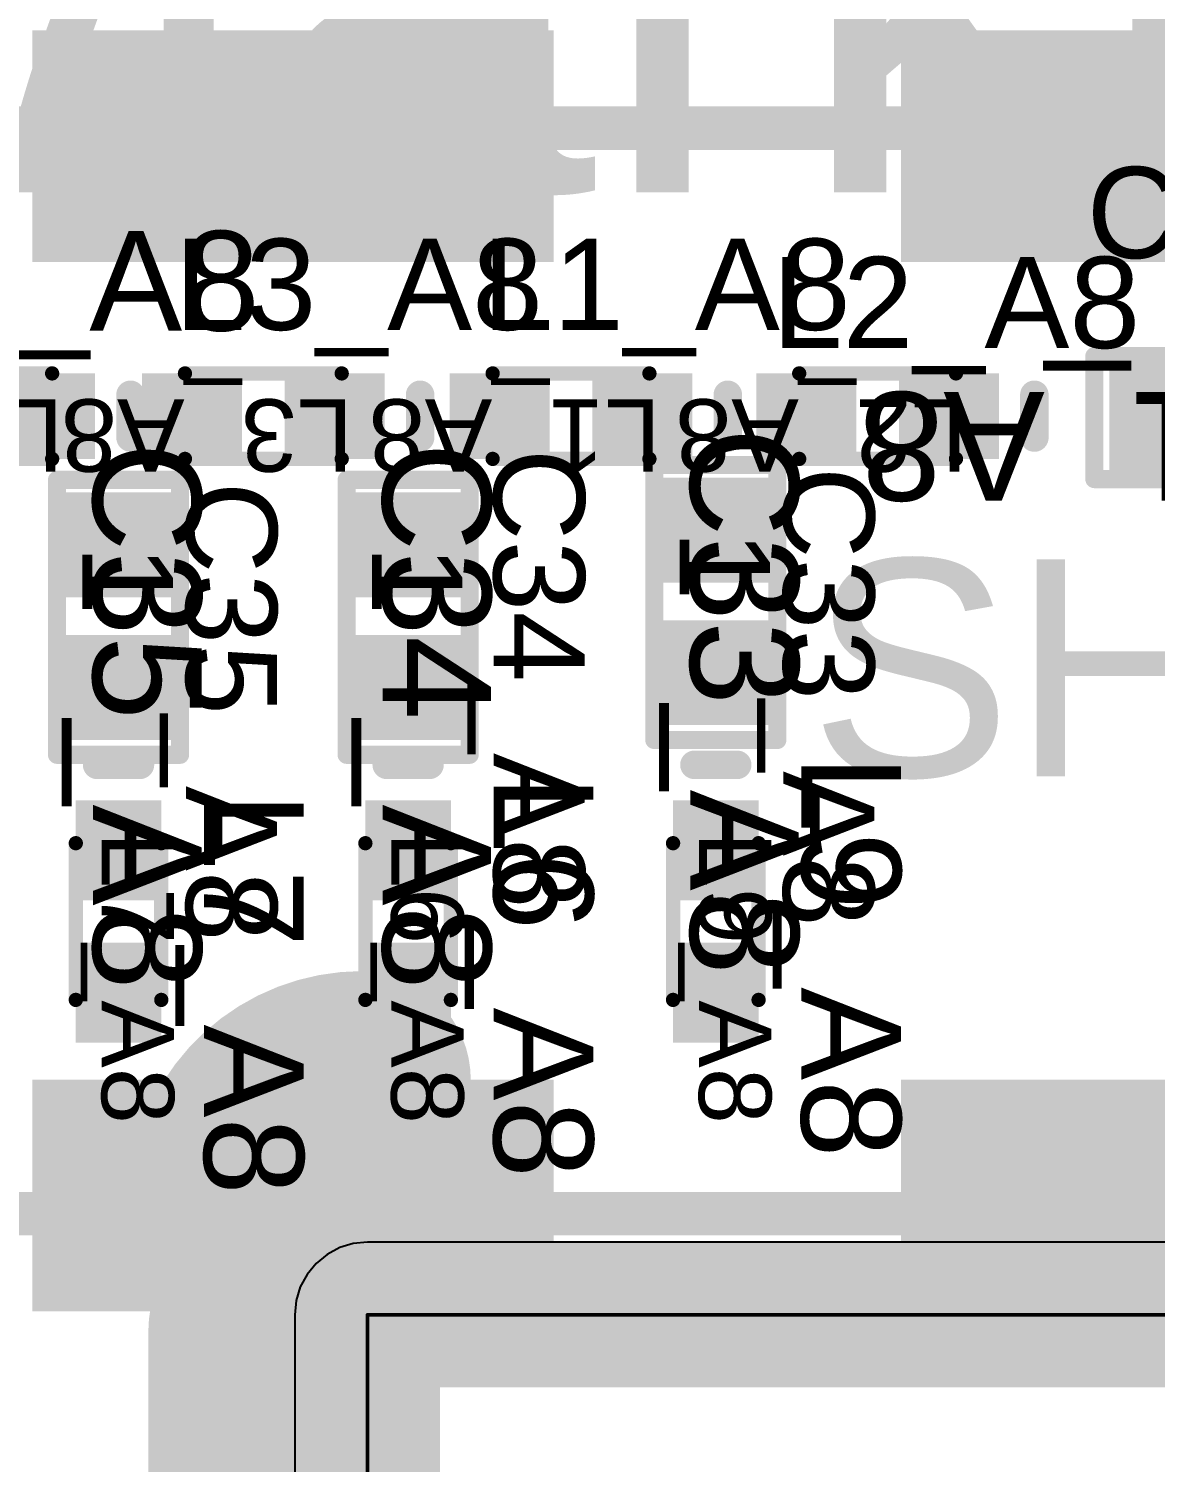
# Model space of a CAD drawing. Header units: inches. Extents: x -0.3 to 12.2, y -3.2 to 4.4.
# Drawn here: x 0.557 to 0.8682, y 0.3913 to 0.7875 of the extents above; entities that cross this region are included whole.
import ezdxf

# ---------------------------------------------------------------- set-up
doc = ezdxf.new("R2010")
doc.units = ezdxf.units.IN
doc.header["$MEASUREMENT"] = 0
for name, color, linetype in [('Board', 76, 'Continuous'), ('FAB', 56, 'Continuous'), ('FAB_DWG_INFO', 1, 'Continuous'), ('Keep-Out Layer', 6, 'Continuous'), ('Plane_L2', 76, 'Continuous'), ('Plane_L4', 136, 'Continuous'), ('Plane_L5', 16, 'Continuous'), ('Plane_L7', 216, 'Continuous'), ('Top Assembly', 6, 'Continuous'), ('Top Overlay', 2, 'Continuous'), ('Top Paste', 8, 'Continuous'), ('Top Solder', 216, 'Continuous'), ('TOP_L1', 1, 'Continuous')]:
    doc.layers.add(name, color=color, linetype=linetype)
doc.styles.add('Arial', font='', dxfattribs={"height": 0.2})
doc.styles.get('Arial').set_extended_font_data('Arial')

# ---------------------------------------------------------------- blocks, each defined once
blk = doc.blocks.new('RF_S__17')
at = {"layer": 'Top Paste'}
for points in [[(-0.17, 0.175), (-0.17, 0.115), (-0.31, 0.115), (-0.31, 0.175)], [(0.07, 0.175), (0.07, 0.115), (-0.07, 0.115), (-0.07, 0.175)], [(-0.31, -0.175), (-0.31, -0.115), (-0.17, -0.115), (-0.17, -0.175)], [(-0.07, -0.175), (-0.07, -0.115), (0.07, -0.115), (0.07, -0.175)]]:
    blk.add_hatch(color=8, dxfattribs=at).paths.add_polyline_path(points)
at = {"layer": 'Top Solder'}
for points in [[(-0.168, 0.177), (-0.168, 0.113), (-0.312, 0.113), (-0.312, 0.177)], [(0.072, 0.177), (0.072, 0.113), (-0.072, 0.113), (-0.072, 0.177)], [(-0.312, -0.177), (-0.312, -0.113), (-0.168, -0.113), (-0.168, -0.177)], [(-0.072, -0.177), (-0.072, -0.113), (0.072, -0.113), (0.072, -0.177)]]:
    blk.add_hatch(color=216, dxfattribs=at).paths.add_polyline_path(points)
at = {"layer": 'TOP_L1'}
for points in [[(-0.17, 0.175), (-0.17, 0.115), (-0.31, 0.115), (-0.31, 0.175)], [(0.07, 0.175), (0.07, 0.115), (-0.07, 0.115), (-0.07, 0.175)], [(-0.31, -0.175), (-0.31, -0.115), (-0.17, -0.115), (-0.17, -0.175)], [(-0.07, -0.175), (-0.07, -0.115), (0.07, -0.115), (0.07, -0.175)]]:
    blk.add_hatch(color=1, dxfattribs=at).paths.add_polyline_path(points)
at = {"layer": 'Top Assembly'}
for points in [[(-0.5, 0.15, 0.012, 0.012, 0), (0.5, 0.15, 0.012, 0.012, 0)], [(-0.5, -0.15, 0.012, 0.012, 0), (0.5, -0.15, 0.012, 0.012, 0)]]:
    blk.add_lwpolyline(points, format="xyseb", dxfattribs=at)
at = {"layer": 'Top Assembly', "style": 'Arial'}
blk.add_text('SH1_A8', height=0.06, rotation=360, dxfattribs=at).set_placement((-0.09731, -0.02918))
blk = doc.blocks.new('C0402_69')
at = {"layer": 'Top Paste'}
for points in [[(-0.031, -0.0125), (-0.031, 0.0125), (-0.006, 0.0125), (-0.006, -0.0125)], [(0.0084, -0.0125), (0.0084, 0.0125), (0.0334, 0.0125), (0.0334, -0.0125)]]:
    blk.add_hatch(color=8, dxfattribs=at).paths.add_polyline_path(points)
at = {"layer": 'Top Solder'}
for points in [[(-0.033, -0.0145), (-0.033, 0.0145), (-0.004, 0.0145), (-0.004, -0.0145)], [(0.0064, -0.0145), (0.0064, 0.0145), (0.0354, 0.0145), (0.0354, -0.0145)]]:
    blk.add_hatch(color=216, dxfattribs=at).paths.add_polyline_path(points)
at = {"layer": 'TOP_L1'}
for points in [[(-0.031, -0.0125), (-0.031, 0.0125), (-0.006, 0.0125), (-0.006, -0.0125)], [(0.0084, -0.0125), (0.0084, 0.0125), (0.0334, 0.0125), (0.0334, -0.0125)]]:
    blk.add_hatch(color=1, dxfattribs=at).paths.add_polyline_path(points)
at = {"layer": 'Top Assembly'}
for points in [[(-0.0365, -0.017, 0.005, 0.005, 0), (-0.0365, 0.017, 0.005, 0.005, 0)], [(0.0395, 0.017, 0.005, 0.005, 0), (-0.0365, 0.017, 0.005, 0.005, 0)], [(0.0395, -0.017, 0.005, 0.005, 0), (0.0395, 0.017, 0.005, 0.005, 0)], [(0.0395, -0.017, 0.005, 0.005, 0), (-0.0365, -0.017, 0.005, 0.005, 0)]]:
    blk.add_lwpolyline(points, format="xyseb", dxfattribs=at)
for points in [[(-0.03775, 0.017, 0.0025, 0.0025, 1), (-0.03525, 0.017, 0.0025, 0.0025, 1)], [(-0.03775, 0.017, 0.0025, 0.0025, 1), (-0.03525, 0.017, 0.0025, 0.0025, 1)], [(0.03825, 0.017, 0.0025, 0.0025, 1), (0.04075, 0.017, 0.0025, 0.0025, 1)], [(0.03825, 0.017, 0.0025, 0.0025, 1), (0.04075, 0.017, 0.0025, 0.0025, 1)], [(-0.03775, -0.017, 0.0025, 0.0025, 1), (-0.03525, -0.017, 0.0025, 0.0025, 1)], [(-0.03775, -0.017, 0.0025, 0.0025, 1), (-0.03525, -0.017, 0.0025, 0.0025, 1)], [(0.03825, -0.017, 0.0025, 0.0025, 1), (0.04075, -0.017, 0.0025, 0.0025, 1)], [(0.03825, -0.017, 0.0025, 0.0025, 1), (0.04075, -0.017, 0.0025, 0.0025, 1)]]:
    blk.add_lwpolyline(points, format="xyseb", close=True, dxfattribs=at)
at = {"layer": 'Top Overlay'}
for points in [[(0.0365, 0.017, 0.005, 0.005, 0), (-0.0365, 0.017, 0.005, 0.005, 0)], [(-0.0365, -0.017, 0.005, 0.005, 0), (-0.0365, 0.017, 0.005, 0.005, 0)], [(0.0395, 0.017, 0.005, 0.005, 0), (0.0365, 0.017, 0.005, 0.005, 0)], [(0.0395, -0.017, 0.005, 0.005, 0), (0.0395, 0.017, 0.005, 0.005, 0)], [(0.0395, -0.017, 0.005, 0.005, 0), (-0.0365, -0.017, 0.005, 0.005, 0)]]:
    blk.add_lwpolyline(points, format="xyseb", dxfattribs=at)
for points in [[(-0.03775, 0.017, 0.0025, 0.0025, 1), (-0.03525, 0.017, 0.0025, 0.0025, 1)], [(-0.03775, 0.017, 0.0025, 0.0025, 1), (-0.03525, 0.017, 0.0025, 0.0025, 1)], [(0.03525, 0.017, 0.0025, 0.0025, 1), (0.03775, 0.017, 0.0025, 0.0025, 1)], [(0.03525, 0.017, 0.0025, 0.0025, 1), (0.03775, 0.017, 0.0025, 0.0025, 1)], [(0.03825, 0.017, 0.0025, 0.0025, 1), (0.04075, 0.017, 0.0025, 0.0025, 1)], [(0.03825, 0.017, 0.0025, 0.0025, 1), (0.04075, 0.017, 0.0025, 0.0025, 1)], [(-0.03775, -0.017, 0.0025, 0.0025, 1), (-0.03525, -0.017, 0.0025, 0.0025, 1)], [(-0.03775, -0.017, 0.0025, 0.0025, 1), (-0.03525, -0.017, 0.0025, 0.0025, 1)], [(0.03825, -0.017, 0.0025, 0.0025, 1), (0.04075, -0.017, 0.0025, 0.0025, 1)], [(0.03825, -0.017, 0.0025, 0.0025, 1), (0.04075, -0.017, 0.0025, 0.0025, 1)]]:
    blk.add_lwpolyline(points, format="xyseb", close=True, dxfattribs=at)
at = {"layer": 'FAB', "style": 'Arial'}
blk.add_text('1', height=0.025, dxfattribs=at).set_placement((-0.0185, -0.01))
at = {"layer": 'Top Assembly', "style": 'Arial'}
blk.add_text('C35_A8', height=0.03, dxfattribs=at).set_placement((-0.04695, -0.00707))
blk = doc.blocks.new('C0402_73')
at = {"layer": 'Top Paste'}
for points in [[(-0.031, -0.0125), (-0.031, 0.0125), (-0.006, 0.0125), (-0.006, -0.0125)], [(0.0084, -0.0125), (0.0084, 0.0125), (0.0334, 0.0125), (0.0334, -0.0125)]]:
    blk.add_hatch(color=8, dxfattribs=at).paths.add_polyline_path(points)
at = {"layer": 'Top Solder'}
for points in [[(-0.033, -0.0145), (-0.033, 0.0145), (-0.004, 0.0145), (-0.004, -0.0145)], [(0.0064, -0.0145), (0.0064, 0.0145), (0.0354, 0.0145), (0.0354, -0.0145)]]:
    blk.add_hatch(color=216, dxfattribs=at).paths.add_polyline_path(points)
at = {"layer": 'TOP_L1'}
for points in [[(-0.031, -0.0125), (-0.031, 0.0125), (-0.006, 0.0125), (-0.006, -0.0125)], [(0.0084, -0.0125), (0.0084, 0.0125), (0.0334, 0.0125), (0.0334, -0.0125)]]:
    blk.add_hatch(color=1, dxfattribs=at).paths.add_polyline_path(points)
at = {"layer": 'Top Assembly'}
for points in [[(-0.0365, -0.017, 0.005, 0.005, 0), (-0.0365, 0.017, 0.005, 0.005, 0)], [(0.0395, 0.017, 0.005, 0.005, 0), (-0.0365, 0.017, 0.005, 0.005, 0)], [(0.0395, -0.017, 0.005, 0.005, 0), (0.0395, 0.017, 0.005, 0.005, 0)], [(0.0395, -0.017, 0.005, 0.005, 0), (-0.0365, -0.017, 0.005, 0.005, 0)]]:
    blk.add_lwpolyline(points, format="xyseb", dxfattribs=at)
for points in [[(-0.03775, 0.017, 0.0025, 0.0025, 1), (-0.03525, 0.017, 0.0025, 0.0025, 1)], [(-0.03775, 0.017, 0.0025, 0.0025, 1), (-0.03525, 0.017, 0.0025, 0.0025, 1)], [(0.03825, 0.017, 0.0025, 0.0025, 1), (0.04075, 0.017, 0.0025, 0.0025, 1)], [(0.03825, 0.017, 0.0025, 0.0025, 1), (0.04075, 0.017, 0.0025, 0.0025, 1)], [(-0.03775, -0.017, 0.0025, 0.0025, 1), (-0.03525, -0.017, 0.0025, 0.0025, 1)], [(-0.03775, -0.017, 0.0025, 0.0025, 1), (-0.03525, -0.017, 0.0025, 0.0025, 1)], [(0.03825, -0.017, 0.0025, 0.0025, 1), (0.04075, -0.017, 0.0025, 0.0025, 1)], [(0.03825, -0.017, 0.0025, 0.0025, 1), (0.04075, -0.017, 0.0025, 0.0025, 1)]]:
    blk.add_lwpolyline(points, format="xyseb", close=True, dxfattribs=at)
at = {"layer": 'Top Overlay'}
for points in [[(0.0365, 0.017, 0.005, 0.005, 0), (-0.0365, 0.017, 0.005, 0.005, 0)], [(-0.0365, -0.017, 0.005, 0.005, 0), (-0.0365, 0.017, 0.005, 0.005, 0)], [(0.0395, 0.017, 0.005, 0.005, 0), (0.0365, 0.017, 0.005, 0.005, 0)], [(0.0395, -0.017, 0.005, 0.005, 0), (0.0395, 0.017, 0.005, 0.005, 0)], [(0.0395, -0.017, 0.005, 0.005, 0), (-0.0365, -0.017, 0.005, 0.005, 0)]]:
    blk.add_lwpolyline(points, format="xyseb", dxfattribs=at)
for points in [[(-0.03775, 0.017, 0.0025, 0.0025, 1), (-0.03525, 0.017, 0.0025, 0.0025, 1)], [(-0.03775, 0.017, 0.0025, 0.0025, 1), (-0.03525, 0.017, 0.0025, 0.0025, 1)], [(0.03525, 0.017, 0.0025, 0.0025, 1), (0.03775, 0.017, 0.0025, 0.0025, 1)], [(0.03525, 0.017, 0.0025, 0.0025, 1), (0.03775, 0.017, 0.0025, 0.0025, 1)], [(0.03825, 0.017, 0.0025, 0.0025, 1), (0.04075, 0.017, 0.0025, 0.0025, 1)], [(0.03825, 0.017, 0.0025, 0.0025, 1), (0.04075, 0.017, 0.0025, 0.0025, 1)], [(-0.03775, -0.017, 0.0025, 0.0025, 1), (-0.03525, -0.017, 0.0025, 0.0025, 1)], [(-0.03775, -0.017, 0.0025, 0.0025, 1), (-0.03525, -0.017, 0.0025, 0.0025, 1)], [(0.03825, -0.017, 0.0025, 0.0025, 1), (0.04075, -0.017, 0.0025, 0.0025, 1)], [(0.03825, -0.017, 0.0025, 0.0025, 1), (0.04075, -0.017, 0.0025, 0.0025, 1)]]:
    blk.add_lwpolyline(points, format="xyseb", close=True, dxfattribs=at)
at = {"layer": 'FAB', "style": 'Arial'}
blk.add_text('1', height=0.025, dxfattribs=at).set_placement((-0.0185, -0.01))
at = {"layer": 'Top Assembly', "style": 'Arial'}
blk.add_text('C34_A8', height=0.03, dxfattribs=at).set_placement((-0.04695, -0.00707))
blk = doc.blocks.new('C0402_77')
at = {"layer": 'Top Paste'}
for points in [[(-0.031, -0.0125), (-0.031, 0.0125), (-0.006, 0.0125), (-0.006, -0.0125)], [(0.0084, -0.0125), (0.0084, 0.0125), (0.0334, 0.0125), (0.0334, -0.0125)]]:
    blk.add_hatch(color=8, dxfattribs=at).paths.add_polyline_path(points)
at = {"layer": 'Top Solder'}
for points in [[(-0.033, -0.0145), (-0.033, 0.0145), (-0.004, 0.0145), (-0.004, -0.0145)], [(0.0064, -0.0145), (0.0064, 0.0145), (0.0354, 0.0145), (0.0354, -0.0145)]]:
    blk.add_hatch(color=216, dxfattribs=at).paths.add_polyline_path(points)
at = {"layer": 'TOP_L1'}
for points in [[(-0.031, -0.0125), (-0.031, 0.0125), (-0.006, 0.0125), (-0.006, -0.0125)], [(0.0084, -0.0125), (0.0084, 0.0125), (0.0334, 0.0125), (0.0334, -0.0125)]]:
    blk.add_hatch(color=1, dxfattribs=at).paths.add_polyline_path(points)
at = {"layer": 'Top Assembly'}
for points in [[(-0.0365, -0.017, 0.005, 0.005, 0), (-0.0365, 0.017, 0.005, 0.005, 0)], [(0.0395, 0.017, 0.005, 0.005, 0), (-0.0365, 0.017, 0.005, 0.005, 0)], [(0.0395, -0.017, 0.005, 0.005, 0), (0.0395, 0.017, 0.005, 0.005, 0)], [(0.0395, -0.017, 0.005, 0.005, 0), (-0.0365, -0.017, 0.005, 0.005, 0)]]:
    blk.add_lwpolyline(points, format="xyseb", dxfattribs=at)
for points in [[(-0.03775, 0.017, 0.0025, 0.0025, 1), (-0.03525, 0.017, 0.0025, 0.0025, 1)], [(-0.03775, 0.017, 0.0025, 0.0025, 1), (-0.03525, 0.017, 0.0025, 0.0025, 1)], [(0.03825, 0.017, 0.0025, 0.0025, 1), (0.04075, 0.017, 0.0025, 0.0025, 1)], [(0.03825, 0.017, 0.0025, 0.0025, 1), (0.04075, 0.017, 0.0025, 0.0025, 1)], [(-0.03775, -0.017, 0.0025, 0.0025, 1), (-0.03525, -0.017, 0.0025, 0.0025, 1)], [(-0.03775, -0.017, 0.0025, 0.0025, 1), (-0.03525, -0.017, 0.0025, 0.0025, 1)], [(0.03825, -0.017, 0.0025, 0.0025, 1), (0.04075, -0.017, 0.0025, 0.0025, 1)], [(0.03825, -0.017, 0.0025, 0.0025, 1), (0.04075, -0.017, 0.0025, 0.0025, 1)]]:
    blk.add_lwpolyline(points, format="xyseb", close=True, dxfattribs=at)
at = {"layer": 'Top Overlay'}
for points in [[(0.0365, 0.017, 0.005, 0.005, 0), (-0.0365, 0.017, 0.005, 0.005, 0)], [(-0.0365, -0.017, 0.005, 0.005, 0), (-0.0365, 0.017, 0.005, 0.005, 0)], [(0.0395, 0.017, 0.005, 0.005, 0), (0.0365, 0.017, 0.005, 0.005, 0)], [(0.0395, -0.017, 0.005, 0.005, 0), (0.0395, 0.017, 0.005, 0.005, 0)], [(0.0395, -0.017, 0.005, 0.005, 0), (-0.0365, -0.017, 0.005, 0.005, 0)]]:
    blk.add_lwpolyline(points, format="xyseb", dxfattribs=at)
for points in [[(-0.03775, 0.017, 0.0025, 0.0025, 1), (-0.03525, 0.017, 0.0025, 0.0025, 1)], [(-0.03775, 0.017, 0.0025, 0.0025, 1), (-0.03525, 0.017, 0.0025, 0.0025, 1)], [(0.03525, 0.017, 0.0025, 0.0025, 1), (0.03775, 0.017, 0.0025, 0.0025, 1)], [(0.03525, 0.017, 0.0025, 0.0025, 1), (0.03775, 0.017, 0.0025, 0.0025, 1)], [(0.03825, 0.017, 0.0025, 0.0025, 1), (0.04075, 0.017, 0.0025, 0.0025, 1)], [(0.03825, 0.017, 0.0025, 0.0025, 1), (0.04075, 0.017, 0.0025, 0.0025, 1)], [(-0.03775, -0.017, 0.0025, 0.0025, 1), (-0.03525, -0.017, 0.0025, 0.0025, 1)], [(-0.03775, -0.017, 0.0025, 0.0025, 1), (-0.03525, -0.017, 0.0025, 0.0025, 1)], [(0.03825, -0.017, 0.0025, 0.0025, 1), (0.04075, -0.017, 0.0025, 0.0025, 1)], [(0.03825, -0.017, 0.0025, 0.0025, 1), (0.04075, -0.017, 0.0025, 0.0025, 1)]]:
    blk.add_lwpolyline(points, format="xyseb", close=True, dxfattribs=at)
at = {"layer": 'FAB', "style": 'Arial'}
blk.add_text('1', height=0.025, dxfattribs=at).set_placement((-0.0185, -0.01))
at = {"layer": 'Top Assembly', "style": 'Arial'}
blk.add_text('C33_A8', height=0.03, dxfattribs=at).set_placement((-0.04695, -0.00707))
blk = doc.blocks.new('C0402_85')
at = {"layer": 'Top Paste'}
for points in [[(-0.031, -0.0125), (-0.031, 0.0125), (-0.006, 0.0125), (-0.006, -0.0125)], [(0.0084, -0.0125), (0.0084, 0.0125), (0.0334, 0.0125), (0.0334, -0.0125)]]:
    blk.add_hatch(color=8, dxfattribs=at).paths.add_polyline_path(points)
at = {"layer": 'Top Solder'}
for points in [[(-0.033, -0.0145), (-0.033, 0.0145), (-0.004, 0.0145), (-0.004, -0.0145)], [(0.0064, -0.0145), (0.0064, 0.0145), (0.0354, 0.0145), (0.0354, -0.0145)]]:
    blk.add_hatch(color=216, dxfattribs=at).paths.add_polyline_path(points)
at = {"layer": 'TOP_L1'}
for points in [[(-0.031, -0.0125), (-0.031, 0.0125), (-0.006, 0.0125), (-0.006, -0.0125)], [(0.0084, -0.0125), (0.0084, 0.0125), (0.0334, 0.0125), (0.0334, -0.0125)]]:
    blk.add_hatch(color=1, dxfattribs=at).paths.add_polyline_path(points)
at = {"layer": 'Top Assembly'}
for points in [[(-0.0365, 0.017, 0.005, 0.005, 0), (-0.0365, -0.017, 0.005, 0.005, 0)], [(0.0395, 0.017, 0.005, 0.005, 0), (-0.0365, 0.017, 0.005, 0.005, 0)], [(0.0395, 0.017, 0.005, 0.005, 0), (0.0395, -0.017, 0.005, 0.005, 0)], [(0.0395, -0.017, 0.005, 0.005, 0), (-0.0365, -0.017, 0.005, 0.005, 0)]]:
    blk.add_lwpolyline(points, format="xyseb", dxfattribs=at)
for points in [[(-0.03775, 0.017, 0.0025, 0.0025, 1), (-0.03525, 0.017, 0.0025, 0.0025, 1)], [(-0.03775, 0.017, 0.0025, 0.0025, 1), (-0.03525, 0.017, 0.0025, 0.0025, 1)], [(0.03825, 0.017, 0.0025, 0.0025, 1), (0.04075, 0.017, 0.0025, 0.0025, 1)], [(0.03825, 0.017, 0.0025, 0.0025, 1), (0.04075, 0.017, 0.0025, 0.0025, 1)], [(-0.03775, -0.017, 0.0025, 0.0025, 1), (-0.03525, -0.017, 0.0025, 0.0025, 1)], [(-0.03775, -0.017, 0.0025, 0.0025, 1), (-0.03525, -0.017, 0.0025, 0.0025, 1)], [(0.03825, -0.017, 0.0025, 0.0025, 1), (0.04075, -0.017, 0.0025, 0.0025, 1)], [(0.03825, -0.017, 0.0025, 0.0025, 1), (0.04075, -0.017, 0.0025, 0.0025, 1)]]:
    blk.add_lwpolyline(points, format="xyseb", close=True, dxfattribs=at)
at = {"layer": 'Top Overlay'}
for points in [[(0.0365, 0.017, 0.005, 0.005, 0), (-0.0365, 0.017, 0.005, 0.005, 0)], [(-0.0365, 0.017, 0.005, 0.005, 0), (-0.0365, -0.017, 0.005, 0.005, 0)], [(0.0395, 0.017, 0.005, 0.005, 0), (0.0365, 0.017, 0.005, 0.005, 0)], [(0.0395, 0.017, 0.005, 0.005, 0), (0.0395, -0.017, 0.005, 0.005, 0)], [(0.0395, -0.017, 0.005, 0.005, 0), (-0.0365, -0.017, 0.005, 0.005, 0)]]:
    blk.add_lwpolyline(points, format="xyseb", dxfattribs=at)
for points in [[(-0.03775, 0.017, 0.0025, 0.0025, 1), (-0.03525, 0.017, 0.0025, 0.0025, 1)], [(-0.03775, 0.017, 0.0025, 0.0025, 1), (-0.03525, 0.017, 0.0025, 0.0025, 1)], [(0.03525, 0.017, 0.0025, 0.0025, 1), (0.03775, 0.017, 0.0025, 0.0025, 1)], [(0.03525, 0.017, 0.0025, 0.0025, 1), (0.03775, 0.017, 0.0025, 0.0025, 1)], [(0.03825, 0.017, 0.0025, 0.0025, 1), (0.04075, 0.017, 0.0025, 0.0025, 1)], [(0.03825, 0.017, 0.0025, 0.0025, 1), (0.04075, 0.017, 0.0025, 0.0025, 1)], [(-0.03775, -0.017, 0.0025, 0.0025, 1), (-0.03525, -0.017, 0.0025, 0.0025, 1)], [(-0.03775, -0.017, 0.0025, 0.0025, 1), (-0.03525, -0.017, 0.0025, 0.0025, 1)], [(0.03825, -0.017, 0.0025, 0.0025, 1), (0.04075, -0.017, 0.0025, 0.0025, 1)], [(0.03825, -0.017, 0.0025, 0.0025, 1), (0.04075, -0.017, 0.0025, 0.0025, 1)]]:
    blk.add_lwpolyline(points, format="xyseb", close=True, dxfattribs=at)
at = {"layer": 'FAB', "style": 'Arial'}
blk.add_text('1', height=0.025, dxfattribs=at).set_placement((-0.0185, -0.01))
at = {"layer": 'Top Assembly', "style": 'Arial'}
blk.add_text('C31_A8', height=0.03, dxfattribs=at).set_placement((-0.04695, -0.00707))
blk = doc.blocks.new('0402_A_121')
at = {"layer": 'Top Paste'}
for points in [[(-0.0315, -0.00984), (-0.0315, 0.00984), (-0.00787, 0.00984), (-0.00787, -0.00984)], [(0.00787, -0.00984), (0.00787, 0.00984), (0.0315, 0.00984), (0.0315, -0.00984)]]:
    blk.add_hatch(color=8, dxfattribs=at).paths.add_polyline_path(points)
at = {"layer": 'Top Solder'}
for points in [[(-0.0335, -0.01184), (-0.0335, 0.01184), (-0.00587, 0.01184), (-0.00587, -0.01184)], [(0.00587, -0.01184), (0.00587, 0.01184), (0.0335, 0.01184), (0.0335, -0.01184)]]:
    blk.add_hatch(color=216, dxfattribs=at).paths.add_polyline_path(points)
at = {"layer": 'TOP_L1'}
for points in [[(-0.0315, -0.00984), (-0.0315, 0.00984), (-0.00787, 0.00984), (-0.00787, -0.00984)], [(0.00787, -0.00984), (0.00787, 0.00984), (0.0315, 0.00984), (0.0315, -0.00984)]]:
    blk.add_hatch(color=1, dxfattribs=at).paths.add_polyline_path(points)
at = {"layer": 'Top Assembly'}
for points in [[(0.02165, 0.01181, 0.00394, 0.00394, 0), (-0.02165, 0.01181, 0.00394, 0.00394, 0)], [(-0.02165, -0.01181, 0.00394, 0.00394, 0), (-0.02165, 0.01181, 0.00394, 0.00394, 0)], [(0.02165, -0.01181, 0.00394, 0.00394, 0), (0.02165, 0.01181, 0.00394, 0.00394, 0)], [(0.02165, -0.01181, 0.00394, 0.00394, 0), (-0.02165, -0.01181, 0.00394, 0.00394, 0)]]:
    blk.add_lwpolyline(points, format="xyseb", dxfattribs=at)
for points in [[(-0.02264, 0.01181, 0.00197, 0.00197, 1), (-0.02067, 0.01181, 0.00197, 0.00197, 1)], [(-0.02264, 0.01181, 0.00197, 0.00197, 1), (-0.02067, 0.01181, 0.00197, 0.00197, 1)], [(0.02067, 0.01181, 0.00197, 0.00197, 1), (0.02264, 0.01181, 0.00197, 0.00197, 1)], [(0.02067, 0.01181, 0.00197, 0.00197, 1), (0.02264, 0.01181, 0.00197, 0.00197, 1)], [(-0.02264, -0.01181, 0.00197, 0.00197, 1), (-0.02067, -0.01181, 0.00197, 0.00197, 1)], [(-0.02264, -0.01181, 0.00197, 0.00197, 1), (-0.02067, -0.01181, 0.00197, 0.00197, 1)], [(0.02067, -0.01181, 0.00197, 0.00197, 1), (0.02264, -0.01181, 0.00197, 0.00197, 1)], [(0.02067, -0.01181, 0.00197, 0.00197, 1), (0.02264, -0.01181, 0.00197, 0.00197, 1)]]:
    blk.add_lwpolyline(points, format="xyseb", close=True, dxfattribs=at)
at = {"layer": 'Top Overlay'}
blk.add_lwpolyline([(-0.04331, -0.00591, 0.00787, 0.00787, 0), (-0.04331, 0.00591, 0.00787, 0.00787, 0)], format="xyseb", dxfattribs=at)
for points in [[(-0.04528, 0.00591, 0.00394, 0.00394, 1), (-0.04134, 0.00591, 0.00394, 0.00394, 1)], [(-0.04528, -0.00591, 0.00394, 0.00394, 1), (-0.04134, -0.00591, 0.00394, 0.00394, 1)]]:
    blk.add_lwpolyline(points, format="xyseb", close=True, dxfattribs=at)
at = {"layer": 'Top Assembly', "style": 'Arial'}
blk.add_text('L9_A8', height=0.02, dxfattribs=at).set_placement((-0.02484, -0.00466))
blk = doc.blocks.new('0402_A_129')
at = {"layer": 'Top Paste'}
for points in [[(-0.0315, -0.00984), (-0.0315, 0.00984), (-0.00787, 0.00984), (-0.00787, -0.00984)], [(0.00787, -0.00984), (0.00787, 0.00984), (0.0315, 0.00984), (0.0315, -0.00984)]]:
    blk.add_hatch(color=8, dxfattribs=at).paths.add_polyline_path(points)
at = {"layer": 'Top Solder'}
for points in [[(-0.0335, -0.01184), (-0.0335, 0.01184), (-0.00587, 0.01184), (-0.00587, -0.01184)], [(0.00587, -0.01184), (0.00587, 0.01184), (0.0335, 0.01184), (0.0335, -0.01184)]]:
    blk.add_hatch(color=216, dxfattribs=at).paths.add_polyline_path(points)
at = {"layer": 'TOP_L1'}
for points in [[(-0.0315, -0.00984), (-0.0315, 0.00984), (-0.00787, 0.00984), (-0.00787, -0.00984)], [(0.00787, -0.00984), (0.00787, 0.00984), (0.0315, 0.00984), (0.0315, -0.00984)]]:
    blk.add_hatch(color=1, dxfattribs=at).paths.add_polyline_path(points)
at = {"layer": 'Top Assembly'}
for points in [[(0.02165, 0.01181, 0.00394, 0.00394, 0), (-0.02165, 0.01181, 0.00394, 0.00394, 0)], [(-0.02165, -0.01181, 0.00394, 0.00394, 0), (-0.02165, 0.01181, 0.00394, 0.00394, 0)], [(0.02165, -0.01181, 0.00394, 0.00394, 0), (0.02165, 0.01181, 0.00394, 0.00394, 0)], [(0.02165, -0.01181, 0.00394, 0.00394, 0), (-0.02165, -0.01181, 0.00394, 0.00394, 0)]]:
    blk.add_lwpolyline(points, format="xyseb", dxfattribs=at)
for points in [[(-0.02264, 0.01181, 0.00197, 0.00197, 1), (-0.02067, 0.01181, 0.00197, 0.00197, 1)], [(-0.02264, 0.01181, 0.00197, 0.00197, 1), (-0.02067, 0.01181, 0.00197, 0.00197, 1)], [(0.02067, 0.01181, 0.00197, 0.00197, 1), (0.02264, 0.01181, 0.00197, 0.00197, 1)], [(0.02067, 0.01181, 0.00197, 0.00197, 1), (0.02264, 0.01181, 0.00197, 0.00197, 1)], [(-0.02264, -0.01181, 0.00197, 0.00197, 1), (-0.02067, -0.01181, 0.00197, 0.00197, 1)], [(-0.02264, -0.01181, 0.00197, 0.00197, 1), (-0.02067, -0.01181, 0.00197, 0.00197, 1)], [(0.02067, -0.01181, 0.00197, 0.00197, 1), (0.02264, -0.01181, 0.00197, 0.00197, 1)], [(0.02067, -0.01181, 0.00197, 0.00197, 1), (0.02264, -0.01181, 0.00197, 0.00197, 1)]]:
    blk.add_lwpolyline(points, format="xyseb", close=True, dxfattribs=at)
at = {"layer": 'Top Overlay'}
blk.add_lwpolyline([(-0.04331, -0.00591, 0.00787, 0.00787, 0), (-0.04331, 0.00591, 0.00787, 0.00787, 0)], format="xyseb", dxfattribs=at)
for points in [[(-0.04528, 0.00591, 0.00394, 0.00394, 1), (-0.04134, 0.00591, 0.00394, 0.00394, 1)], [(-0.04528, -0.00591, 0.00394, 0.00394, 1), (-0.04134, -0.00591, 0.00394, 0.00394, 1)]]:
    blk.add_lwpolyline(points, format="xyseb", close=True, dxfattribs=at)
at = {"layer": 'Top Assembly', "style": 'Arial'}
blk.add_text('L7_A8', height=0.02, dxfattribs=at).set_placement((-0.02484, -0.00466))
blk = doc.blocks.new('0402_A_133')
at = {"layer": 'Top Paste'}
for points in [[(-0.0315, -0.00984), (-0.0315, 0.00984), (-0.00787, 0.00984), (-0.00787, -0.00984)], [(0.00787, -0.00984), (0.00787, 0.00984), (0.0315, 0.00984), (0.0315, -0.00984)]]:
    blk.add_hatch(color=8, dxfattribs=at).paths.add_polyline_path(points)
at = {"layer": 'Top Solder'}
for points in [[(-0.0335, -0.01184), (-0.0335, 0.01184), (-0.00587, 0.01184), (-0.00587, -0.01184)], [(0.00587, -0.01184), (0.00587, 0.01184), (0.0335, 0.01184), (0.0335, -0.01184)]]:
    blk.add_hatch(color=216, dxfattribs=at).paths.add_polyline_path(points)
at = {"layer": 'TOP_L1'}
for points in [[(-0.0315, -0.00984), (-0.0315, 0.00984), (-0.00787, 0.00984), (-0.00787, -0.00984)], [(0.00787, -0.00984), (0.00787, 0.00984), (0.0315, 0.00984), (0.0315, -0.00984)]]:
    blk.add_hatch(color=1, dxfattribs=at).paths.add_polyline_path(points)
at = {"layer": 'Top Assembly'}
for points in [[(0.02165, 0.01181, 0.00394, 0.00394, 0), (-0.02165, 0.01181, 0.00394, 0.00394, 0)], [(-0.02165, -0.01181, 0.00394, 0.00394, 0), (-0.02165, 0.01181, 0.00394, 0.00394, 0)], [(0.02165, -0.01181, 0.00394, 0.00394, 0), (0.02165, 0.01181, 0.00394, 0.00394, 0)], [(0.02165, -0.01181, 0.00394, 0.00394, 0), (-0.02165, -0.01181, 0.00394, 0.00394, 0)]]:
    blk.add_lwpolyline(points, format="xyseb", dxfattribs=at)
for points in [[(-0.02264, 0.01181, 0.00197, 0.00197, 1), (-0.02067, 0.01181, 0.00197, 0.00197, 1)], [(-0.02264, 0.01181, 0.00197, 0.00197, 1), (-0.02067, 0.01181, 0.00197, 0.00197, 1)], [(0.02067, 0.01181, 0.00197, 0.00197, 1), (0.02264, 0.01181, 0.00197, 0.00197, 1)], [(0.02067, 0.01181, 0.00197, 0.00197, 1), (0.02264, 0.01181, 0.00197, 0.00197, 1)], [(-0.02264, -0.01181, 0.00197, 0.00197, 1), (-0.02067, -0.01181, 0.00197, 0.00197, 1)], [(-0.02264, -0.01181, 0.00197, 0.00197, 1), (-0.02067, -0.01181, 0.00197, 0.00197, 1)], [(0.02067, -0.01181, 0.00197, 0.00197, 1), (0.02264, -0.01181, 0.00197, 0.00197, 1)], [(0.02067, -0.01181, 0.00197, 0.00197, 1), (0.02264, -0.01181, 0.00197, 0.00197, 1)]]:
    blk.add_lwpolyline(points, format="xyseb", close=True, dxfattribs=at)
at = {"layer": 'Top Overlay'}
blk.add_lwpolyline([(-0.04331, -0.00591, 0.00787, 0.00787, 0), (-0.04331, 0.00591, 0.00787, 0.00787, 0)], format="xyseb", dxfattribs=at)
for points in [[(-0.04528, 0.00591, 0.00394, 0.00394, 1), (-0.04134, 0.00591, 0.00394, 0.00394, 1)], [(-0.04528, -0.00591, 0.00394, 0.00394, 1), (-0.04134, -0.00591, 0.00394, 0.00394, 1)]]:
    blk.add_lwpolyline(points, format="xyseb", close=True, dxfattribs=at)
at = {"layer": 'Top Assembly', "style": 'Arial'}
blk.add_text('L6_A8', height=0.02, dxfattribs=at).set_placement((-0.02484, -0.00466))
blk = doc.blocks.new('0402_A_141')
at = {"layer": 'Top Paste'}
for points in [[(-0.0315, -0.00984), (-0.0315, 0.00984), (-0.00787, 0.00984), (-0.00787, -0.00984)], [(0.00787, -0.00984), (0.00787, 0.00984), (0.0315, 0.00984), (0.0315, -0.00984)]]:
    blk.add_hatch(color=8, dxfattribs=at).paths.add_polyline_path(points)
at = {"layer": 'Top Solder'}
for points in [[(-0.0335, -0.01184), (-0.0335, 0.01184), (-0.00587, 0.01184), (-0.00587, -0.01184)], [(0.00587, -0.01184), (0.00587, 0.01184), (0.0335, 0.01184), (0.0335, -0.01184)]]:
    blk.add_hatch(color=216, dxfattribs=at).paths.add_polyline_path(points)
at = {"layer": 'TOP_L1'}
for points in [[(-0.0315, -0.00984), (-0.0315, 0.00984), (-0.00787, 0.00984), (-0.00787, -0.00984)], [(0.00787, -0.00984), (0.00787, 0.00984), (0.0315, 0.00984), (0.0315, -0.00984)]]:
    blk.add_hatch(color=1, dxfattribs=at).paths.add_polyline_path(points)
at = {"layer": 'Top Assembly'}
for points in [[(0.02165, 0.01181, 0.00394, 0.00394, 0), (-0.02165, 0.01181, 0.00394, 0.00394, 0)], [(-0.02165, 0.01181, 0.00394, 0.00394, 0), (-0.02165, -0.01181, 0.00394, 0.00394, 0)], [(0.02165, 0.01181, 0.00394, 0.00394, 0), (0.02165, -0.01181, 0.00394, 0.00394, 0)], [(0.02165, -0.01181, 0.00394, 0.00394, 0), (-0.02165, -0.01181, 0.00394, 0.00394, 0)]]:
    blk.add_lwpolyline(points, format="xyseb", dxfattribs=at)
for points in [[(-0.02264, 0.01181, 0.00197, 0.00197, 1), (-0.02067, 0.01181, 0.00197, 0.00197, 1)], [(-0.02264, 0.01181, 0.00197, 0.00197, 1), (-0.02067, 0.01181, 0.00197, 0.00197, 1)], [(0.02067, 0.01181, 0.00197, 0.00197, 1), (0.02264, 0.01181, 0.00197, 0.00197, 1)], [(0.02067, 0.01181, 0.00197, 0.00197, 1), (0.02264, 0.01181, 0.00197, 0.00197, 1)], [(-0.02264, -0.01181, 0.00197, 0.00197, 1), (-0.02067, -0.01181, 0.00197, 0.00197, 1)], [(-0.02264, -0.01181, 0.00197, 0.00197, 1), (-0.02067, -0.01181, 0.00197, 0.00197, 1)], [(0.02067, -0.01181, 0.00197, 0.00197, 1), (0.02264, -0.01181, 0.00197, 0.00197, 1)], [(0.02067, -0.01181, 0.00197, 0.00197, 1), (0.02264, -0.01181, 0.00197, 0.00197, 1)]]:
    blk.add_lwpolyline(points, format="xyseb", close=True, dxfattribs=at)
at = {"layer": 'Top Overlay'}
blk.add_lwpolyline([(-0.04331, 0.00591, 0.00787, 0.00787, 0), (-0.04331, -0.00591, 0.00787, 0.00787, 0)], format="xyseb", dxfattribs=at)
for points in [[(-0.04528, 0.00591, 0.00394, 0.00394, 1), (-0.04134, 0.00591, 0.00394, 0.00394, 1)], [(-0.04528, -0.00591, 0.00394, 0.00394, 1), (-0.04134, -0.00591, 0.00394, 0.00394, 1)]]:
    blk.add_lwpolyline(points, format="xyseb", close=True, dxfattribs=at)
at = {"layer": 'Top Assembly', "style": 'Arial'}
blk.add_text('L4_A8', height=0.02, dxfattribs=at).set_placement((-0.02484, -0.00465))
blk = doc.blocks.new('0402_A_145')
at = {"layer": 'Top Paste'}
for points in [[(-0.0315, -0.00984), (-0.0315, 0.00984), (-0.00787, 0.00984), (-0.00787, -0.00984)], [(0.00787, -0.00984), (0.00787, 0.00984), (0.0315, 0.00984), (0.0315, -0.00984)]]:
    blk.add_hatch(color=8, dxfattribs=at).paths.add_polyline_path(points)
at = {"layer": 'Top Solder'}
for points in [[(-0.0335, -0.01184), (-0.0335, 0.01184), (-0.00587, 0.01184), (-0.00587, -0.01184)], [(0.00587, -0.01184), (0.00587, 0.01184), (0.0335, 0.01184), (0.0335, -0.01184)]]:
    blk.add_hatch(color=216, dxfattribs=at).paths.add_polyline_path(points)
at = {"layer": 'TOP_L1'}
for points in [[(-0.0315, -0.00984), (-0.0315, 0.00984), (-0.00787, 0.00984), (-0.00787, -0.00984)], [(0.00787, -0.00984), (0.00787, 0.00984), (0.0315, 0.00984), (0.0315, -0.00984)]]:
    blk.add_hatch(color=1, dxfattribs=at).paths.add_polyline_path(points)
at = {"layer": 'Top Assembly'}
for points in [[(0.02165, 0.01181, 0.00394, 0.00394, 0), (-0.02165, 0.01181, 0.00394, 0.00394, 0)], [(-0.02165, 0.01181, 0.00394, 0.00394, 0), (-0.02165, -0.01181, 0.00394, 0.00394, 0)], [(0.02165, 0.01181, 0.00394, 0.00394, 0), (0.02165, -0.01181, 0.00394, 0.00394, 0)], [(0.02165, -0.01181, 0.00394, 0.00394, 0), (-0.02165, -0.01181, 0.00394, 0.00394, 0)]]:
    blk.add_lwpolyline(points, format="xyseb", dxfattribs=at)
for points in [[(-0.02264, 0.01181, 0.00197, 0.00197, 1), (-0.02067, 0.01181, 0.00197, 0.00197, 1)], [(-0.02264, 0.01181, 0.00197, 0.00197, 1), (-0.02067, 0.01181, 0.00197, 0.00197, 1)], [(0.02067, 0.01181, 0.00197, 0.00197, 1), (0.02264, 0.01181, 0.00197, 0.00197, 1)], [(0.02067, 0.01181, 0.00197, 0.00197, 1), (0.02264, 0.01181, 0.00197, 0.00197, 1)], [(-0.02264, -0.01181, 0.00197, 0.00197, 1), (-0.02067, -0.01181, 0.00197, 0.00197, 1)], [(-0.02264, -0.01181, 0.00197, 0.00197, 1), (-0.02067, -0.01181, 0.00197, 0.00197, 1)], [(0.02067, -0.01181, 0.00197, 0.00197, 1), (0.02264, -0.01181, 0.00197, 0.00197, 1)], [(0.02067, -0.01181, 0.00197, 0.00197, 1), (0.02264, -0.01181, 0.00197, 0.00197, 1)]]:
    blk.add_lwpolyline(points, format="xyseb", close=True, dxfattribs=at)
at = {"layer": 'Top Overlay'}
blk.add_lwpolyline([(-0.04331, 0.00591, 0.00787, 0.00787, 0), (-0.04331, -0.00591, 0.00787, 0.00787, 0)], format="xyseb", dxfattribs=at)
for points in [[(-0.04528, 0.00591, 0.00394, 0.00394, 1), (-0.04134, 0.00591, 0.00394, 0.00394, 1)], [(-0.04528, -0.00591, 0.00394, 0.00394, 1), (-0.04134, -0.00591, 0.00394, 0.00394, 1)]]:
    blk.add_lwpolyline(points, format="xyseb", close=True, dxfattribs=at)
at = {"layer": 'Top Assembly', "style": 'Arial'}
blk.add_text('L3_A8', height=0.02, dxfattribs=at).set_placement((-0.02484, -0.00465))
blk = doc.blocks.new('0402_A_149')
at = {"layer": 'Top Paste'}
for points in [[(-0.0315, -0.00984), (-0.0315, 0.00984), (-0.00787, 0.00984), (-0.00787, -0.00984)], [(0.00787, -0.00984), (0.00787, 0.00984), (0.0315, 0.00984), (0.0315, -0.00984)]]:
    blk.add_hatch(color=8, dxfattribs=at).paths.add_polyline_path(points)
at = {"layer": 'Top Solder'}
for points in [[(-0.0335, -0.01184), (-0.0335, 0.01184), (-0.00587, 0.01184), (-0.00587, -0.01184)], [(0.00587, -0.01184), (0.00587, 0.01184), (0.0335, 0.01184), (0.0335, -0.01184)]]:
    blk.add_hatch(color=216, dxfattribs=at).paths.add_polyline_path(points)
at = {"layer": 'TOP_L1'}
for points in [[(-0.0315, -0.00984), (-0.0315, 0.00984), (-0.00787, 0.00984), (-0.00787, -0.00984)], [(0.00787, -0.00984), (0.00787, 0.00984), (0.0315, 0.00984), (0.0315, -0.00984)]]:
    blk.add_hatch(color=1, dxfattribs=at).paths.add_polyline_path(points)
at = {"layer": 'Top Assembly'}
for points in [[(0.02165, 0.01181, 0.00394, 0.00394, 0), (-0.02165, 0.01181, 0.00394, 0.00394, 0)], [(-0.02165, 0.01181, 0.00394, 0.00394, 0), (-0.02165, -0.01181, 0.00394, 0.00394, 0)], [(0.02165, 0.01181, 0.00394, 0.00394, 0), (0.02165, -0.01181, 0.00394, 0.00394, 0)], [(0.02165, -0.01181, 0.00394, 0.00394, 0), (-0.02165, -0.01181, 0.00394, 0.00394, 0)]]:
    blk.add_lwpolyline(points, format="xyseb", dxfattribs=at)
for points in [[(-0.02264, 0.01181, 0.00197, 0.00197, 1), (-0.02067, 0.01181, 0.00197, 0.00197, 1)], [(-0.02264, 0.01181, 0.00197, 0.00197, 1), (-0.02067, 0.01181, 0.00197, 0.00197, 1)], [(0.02067, 0.01181, 0.00197, 0.00197, 1), (0.02264, 0.01181, 0.00197, 0.00197, 1)], [(0.02067, 0.01181, 0.00197, 0.00197, 1), (0.02264, 0.01181, 0.00197, 0.00197, 1)], [(-0.02264, -0.01181, 0.00197, 0.00197, 1), (-0.02067, -0.01181, 0.00197, 0.00197, 1)], [(-0.02264, -0.01181, 0.00197, 0.00197, 1), (-0.02067, -0.01181, 0.00197, 0.00197, 1)], [(0.02067, -0.01181, 0.00197, 0.00197, 1), (0.02264, -0.01181, 0.00197, 0.00197, 1)], [(0.02067, -0.01181, 0.00197, 0.00197, 1), (0.02264, -0.01181, 0.00197, 0.00197, 1)]]:
    blk.add_lwpolyline(points, format="xyseb", close=True, dxfattribs=at)
at = {"layer": 'Top Overlay'}
blk.add_lwpolyline([(-0.04331, 0.00591, 0.00787, 0.00787, 0), (-0.04331, -0.00591, 0.00787, 0.00787, 0)], format="xyseb", dxfattribs=at)
for points in [[(-0.04528, 0.00591, 0.00394, 0.00394, 1), (-0.04134, 0.00591, 0.00394, 0.00394, 1)], [(-0.04528, -0.00591, 0.00394, 0.00394, 1), (-0.04134, -0.00591, 0.00394, 0.00394, 1)]]:
    blk.add_lwpolyline(points, format="xyseb", close=True, dxfattribs=at)
at = {"layer": 'Top Assembly', "style": 'Arial'}
blk.add_text('L2_A8', height=0.02, dxfattribs=at).set_placement((-0.02484, -0.00466))
blk = doc.blocks.new('0402_A_153')
at = {"layer": 'Top Paste'}
for points in [[(-0.0315, -0.00984), (-0.0315, 0.00984), (-0.00787, 0.00984), (-0.00787, -0.00984)], [(0.00787, -0.00984), (0.00787, 0.00984), (0.0315, 0.00984), (0.0315, -0.00984)]]:
    blk.add_hatch(color=8, dxfattribs=at).paths.add_polyline_path(points)
at = {"layer": 'Top Solder'}
for points in [[(-0.0335, -0.01184), (-0.0335, 0.01184), (-0.00587, 0.01184), (-0.00587, -0.01184)], [(0.00587, -0.01184), (0.00587, 0.01184), (0.0335, 0.01184), (0.0335, -0.01184)]]:
    blk.add_hatch(color=216, dxfattribs=at).paths.add_polyline_path(points)
at = {"layer": 'TOP_L1'}
for points in [[(-0.0315, -0.00984), (-0.0315, 0.00984), (-0.00787, 0.00984), (-0.00787, -0.00984)], [(0.00787, -0.00984), (0.00787, 0.00984), (0.0315, 0.00984), (0.0315, -0.00984)]]:
    blk.add_hatch(color=1, dxfattribs=at).paths.add_polyline_path(points)
at = {"layer": 'Top Assembly'}
for points in [[(0.02165, 0.01181, 0.00394, 0.00394, 0), (-0.02165, 0.01181, 0.00394, 0.00394, 0)], [(-0.02165, 0.01181, 0.00394, 0.00394, 0), (-0.02165, -0.01181, 0.00394, 0.00394, 0)], [(0.02165, 0.01181, 0.00394, 0.00394, 0), (0.02165, -0.01181, 0.00394, 0.00394, 0)], [(0.02165, -0.01181, 0.00394, 0.00394, 0), (-0.02165, -0.01181, 0.00394, 0.00394, 0)]]:
    blk.add_lwpolyline(points, format="xyseb", dxfattribs=at)
for points in [[(-0.02264, 0.01181, 0.00197, 0.00197, 1), (-0.02067, 0.01181, 0.00197, 0.00197, 1)], [(-0.02264, 0.01181, 0.00197, 0.00197, 1), (-0.02067, 0.01181, 0.00197, 0.00197, 1)], [(0.02067, 0.01181, 0.00197, 0.00197, 1), (0.02264, 0.01181, 0.00197, 0.00197, 1)], [(0.02067, 0.01181, 0.00197, 0.00197, 1), (0.02264, 0.01181, 0.00197, 0.00197, 1)], [(-0.02264, -0.01181, 0.00197, 0.00197, 1), (-0.02067, -0.01181, 0.00197, 0.00197, 1)], [(-0.02264, -0.01181, 0.00197, 0.00197, 1), (-0.02067, -0.01181, 0.00197, 0.00197, 1)], [(0.02067, -0.01181, 0.00197, 0.00197, 1), (0.02264, -0.01181, 0.00197, 0.00197, 1)], [(0.02067, -0.01181, 0.00197, 0.00197, 1), (0.02264, -0.01181, 0.00197, 0.00197, 1)]]:
    blk.add_lwpolyline(points, format="xyseb", close=True, dxfattribs=at)
at = {"layer": 'Top Overlay'}
blk.add_lwpolyline([(-0.04331, 0.00591, 0.00787, 0.00787, 0), (-0.04331, -0.00591, 0.00787, 0.00787, 0)], format="xyseb", dxfattribs=at)
for points in [[(-0.04528, 0.00591, 0.00394, 0.00394, 1), (-0.04134, 0.00591, 0.00394, 0.00394, 1)], [(-0.04528, -0.00591, 0.00394, 0.00394, 1), (-0.04134, -0.00591, 0.00394, 0.00394, 1)]]:
    blk.add_lwpolyline(points, format="xyseb", close=True, dxfattribs=at)
at = {"layer": 'Top Assembly', "style": 'Arial'}
blk.add_text('L1_A8', height=0.02, dxfattribs=at).set_placement((-0.02484, -0.00465))

msp = doc.modelspace()

# ---------------------------------------------------------------- linework, layer by layer
at = {"layer": 'Board'}
for points in [[(0.65061, 0.17805, 0.001, 0.001, 0), (0.65061, 0.43204, 0.001, 0.001, 0)], [(0.65061, 0.43204, 0.001, 0.001, 0), (1.31096, 0.43204, 0.001, 0.001, 0)]]:
    msp.add_lwpolyline(points, format="xyseb", dxfattribs=at)
msp.add_lwpolyline([(0.65036, 0.43204, 0.0005, 0.0005, 1), (0.65086, 0.43204, 0.0005, 0.0005, 1)], format="xyseb", close=True, dxfattribs=at)
msp.add_lwpolyline([(0.65036, 0.43204, 0.0005, 0.0005, 1), (0.65086, 0.43204, 0.0005, 0.0005, 1)], format="xyseb", close=True, dxfattribs=at)
at = {"layer": 'Keep-Out Layer'}
for points in [[(0.61444, 0.46234, 0.06, 0.06, -0.414214), (0.64913, 0.49704, 0.06, 0.06, 0)], [(0.62008, 0.17805, 0.06, 0.06, 0), (0.62008, 0.42788, 0.06, 0.06, 0)]]:
    msp.add_lwpolyline(points, format="xyseb", dxfattribs=at)
for points in [[(0.63413, 0.49704, 0.03, 0.03, 1), (0.66413, 0.49704, 0.03, 0.03, 1)], [(0.59944, 0.46234, 0.03, 0.03, 1), (0.62944, 0.46234, 0.03, 0.03, 1)], [(0.60508, 0.42788, 0.03, 0.03, 1), (0.63508, 0.42788, 0.03, 0.03, 1)]]:
    msp.add_lwpolyline(points, format="xyseb", close=True, dxfattribs=at)
at = {"layer": 'Plane_L2'}
for p, q in [((0.64669, 0.45175), (0.64292, 0.45061)), ((0.65061, 0.45214), (0.64669, 0.45175)), ((1.31096, 0.45214), (0.65061, 0.45214)), ((0.63945, 0.44875), (0.6364, 0.44625)), ((0.64292, 0.45061), (0.63945, 0.44875)), ((0.6364, 0.44625), (0.6339, 0.44321)), ((0.6339, 0.44321), (0.63204, 0.43973)), ((0.6309, 0.43596), (0.63051, 0.43204)), ((0.63204, 0.43973), (0.6309, 0.43596)), ((0.63051, 0.43204), (0.63051, 0.17805))]:
    msp.add_line(p, q, dxfattribs=at)
for points in [[(0.65061, 0.17805, 0.04, 0.04, 0), (0.65061, 0.43204, 0.04, 0.04, 0)], [(0.65061, 0.43204, 0.04, 0.04, 0), (1.31096, 0.43204, 0.04, 0.04, 0)]]:
    msp.add_lwpolyline(points, format="xyseb", dxfattribs=at)
msp.add_lwpolyline([(0.64061, 0.43204, 0.02, 0.02, 1), (0.66061, 0.43204, 0.02, 0.02, 1)], format="xyseb", close=True, dxfattribs=at)
msp.add_lwpolyline([(0.64061, 0.43204, 0.02, 0.02, 1), (0.66061, 0.43204, 0.02, 0.02, 1)], format="xyseb", close=True, dxfattribs=at)
at = {"layer": 'Plane_L4'}
for p, q in [((0.64669, 0.45175), (0.64292, 0.45061)), ((0.65061, 0.45214), (0.64669, 0.45175)), ((1.31096, 0.45214), (0.65061, 0.45214)), ((0.63945, 0.44875), (0.6364, 0.44625)), ((0.64292, 0.45061), (0.63945, 0.44875)), ((0.6364, 0.44625), (0.6339, 0.44321)), ((0.6339, 0.44321), (0.63204, 0.43973)), ((0.6309, 0.43596), (0.63051, 0.43204)), ((0.63204, 0.43973), (0.6309, 0.43596)), ((0.63051, 0.43204), (0.63051, 0.17805))]:
    msp.add_line(p, q, dxfattribs=at)
for points in [[(0.65061, 0.17805, 0.04, 0.04, 0), (0.65061, 0.43204, 0.04, 0.04, 0)], [(0.65061, 0.43204, 0.04, 0.04, 0), (1.31096, 0.43204, 0.04, 0.04, 0)]]:
    msp.add_lwpolyline(points, format="xyseb", dxfattribs=at)
msp.add_lwpolyline([(0.64061, 0.43204, 0.02, 0.02, 1), (0.66061, 0.43204, 0.02, 0.02, 1)], format="xyseb", close=True, dxfattribs=at)
msp.add_lwpolyline([(0.64061, 0.43204, 0.02, 0.02, 1), (0.66061, 0.43204, 0.02, 0.02, 1)], format="xyseb", close=True, dxfattribs=at)
at = {"layer": 'Plane_L5'}
for p, q in [((0.64669, 0.45175), (0.64292, 0.45061)), ((0.65061, 0.45214), (0.64669, 0.45175)), ((1.31096, 0.45214), (0.65061, 0.45214)), ((0.63945, 0.44875), (0.6364, 0.44625)), ((0.64292, 0.45061), (0.63945, 0.44875)), ((0.6364, 0.44625), (0.6339, 0.44321)), ((0.6339, 0.44321), (0.63204, 0.43973)), ((0.6309, 0.43596), (0.63051, 0.43204)), ((0.63204, 0.43973), (0.6309, 0.43596)), ((0.63051, 0.43204), (0.63051, 0.17805))]:
    msp.add_line(p, q, dxfattribs=at)
for points in [[(0.65061, 0.17805, 0.04, 0.04, 0), (0.65061, 0.43204, 0.04, 0.04, 0)], [(0.65061, 0.43204, 0.04, 0.04, 0), (1.31096, 0.43204, 0.04, 0.04, 0)]]:
    msp.add_lwpolyline(points, format="xyseb", dxfattribs=at)
msp.add_lwpolyline([(0.64061, 0.43204, 0.02, 0.02, 1), (0.66061, 0.43204, 0.02, 0.02, 1)], format="xyseb", close=True, dxfattribs=at)
msp.add_lwpolyline([(0.64061, 0.43204, 0.02, 0.02, 1), (0.66061, 0.43204, 0.02, 0.02, 1)], format="xyseb", close=True, dxfattribs=at)
at = {"layer": 'Plane_L7'}
for p, q in [((0.64669, 0.45175), (0.64292, 0.45061)), ((0.65061, 0.45214), (0.64669, 0.45175)), ((1.31096, 0.45214), (0.65061, 0.45214)), ((0.63945, 0.44875), (0.6364, 0.44625)), ((0.64292, 0.45061), (0.63945, 0.44875)), ((0.6364, 0.44625), (0.6339, 0.44321)), ((0.6339, 0.44321), (0.63204, 0.43973)), ((0.6309, 0.43596), (0.63051, 0.43204)), ((0.63204, 0.43973), (0.6309, 0.43596)), ((0.63051, 0.43204), (0.63051, 0.17805))]:
    msp.add_line(p, q, dxfattribs=at)
for points in [[(0.65061, 0.17805, 0.04, 0.04, 0), (0.65061, 0.43204, 0.04, 0.04, 0)], [(0.65061, 0.43204, 0.04, 0.04, 0), (1.31096, 0.43204, 0.04, 0.04, 0)]]:
    msp.add_lwpolyline(points, format="xyseb", dxfattribs=at)
msp.add_lwpolyline([(0.64061, 0.43204, 0.02, 0.02, 1), (0.66061, 0.43204, 0.02, 0.02, 1)], format="xyseb", close=True, dxfattribs=at)
msp.add_lwpolyline([(0.64061, 0.43204, 0.02, 0.02, 1), (0.66061, 0.43204, 0.02, 0.02, 1)], format="xyseb", close=True, dxfattribs=at)

# ---------------------------------------------------------------- block references
msp.add_blockref('RF_S__17', (0.87, 0.61))
for name, p, rotation in [('C0402_85', (0.8909, 0.68), 180), ('0402_A_141', (0.54183, 0.68041), 180), ('0402_A_145', (0.62183, 0.68041), 180), ('0402_A_153', (0.70683, 0.68041), 180), ('0402_A_149', (0.79152, 0.68041), 180), ('C0402_77', (0.74683, 0.63041), 270), ('C0402_69', (0.58183, 0.62631), 270), ('C0402_73', (0.66183, 0.62631), 270), ('0402_A_129', (0.58183, 0.54073), 270), ('0402_A_133', (0.66183, 0.54073), 270), ('0402_A_121', (0.74683, 0.54073), 270)]:
    msp.add_blockref(name, p, dxfattribs=dict(rotation=rotation))

# ---------------------------------------------------------------- texts
at = {"layer": 'FAB_DWG_INFO', "style": 'Arial'}
msp.add_text('5. Marking:', height=0.1181102, dxfattribs=at).set_placement((0.3008, 0.74231))
at = {"layer": 'Top Overlay', "style": 'Arial'}
for s, height, p in [('C31_A8', 0.025197, (0.84926, 0.72408)), ('L4_A8', 0.027559, (0.50951, 0.70403)), ('L3_A8', 0.025197, (0.59731, 0.70424)), ('L1_A8', 0.025197, (0.68231, 0.70424)), ('L2_A8', 0.025197, (0.76231, 0.69924))]:
    msp.add_text(s, height=height, dxfattribs=at).set_placement(p)
for s, height, p in [('C34_A8', 0.025197, (0.68544, 0.67145)), ('C33_A8', 0.025197, (0.76544, 0.66645)), ('C35_A8', 0.025197, (0.60044, 0.66235)), ('L9_A8', 0.027559, (0.77045, 0.58681)), ('L6_A8', 0.027559, (0.68545, 0.58118)), ('L7_A8', 0.027559, (0.60545, 0.5765))]:
    msp.add_text(s, height=height, rotation=270, dxfattribs=at).set_placement(p)

doc.saveas('drawing.dxf')
